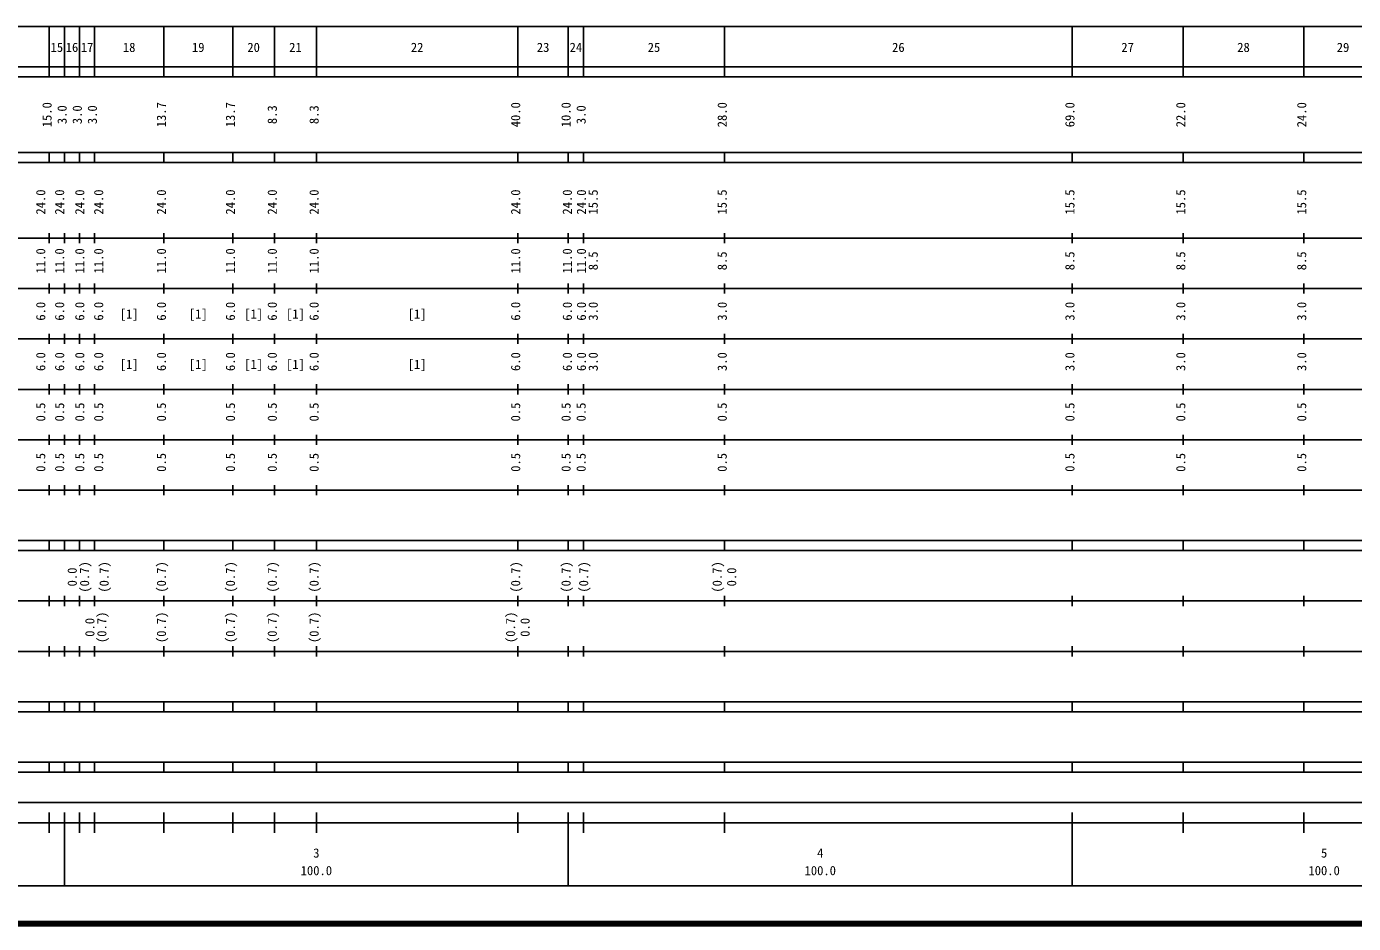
# Model space of a CAD drawing. Units: millimetres on the paper, enlarged 1000 times. Extents: x 40000 to 680000, y 20000 to 380000.
# Drawn here: x 260480 to 523818, y 20000 to 198000 of the extents above; entities that cross this region are included whole.
import ezdxf
from ezdxf.enums import TextEntityAlignment as Align

# ---------------------------------------------------------------- set-up
doc = ezdxf.new("R2010")
doc.units = ezdxf.units.MM
doc.header["$LTSCALE"] = 1000
doc.layers.add('M-TTL', color=2, linetype='Continuous', lineweight=140)
doc.layers.add('M-TTL-BAND', color=7, linetype='Continuous', lineweight=25)
doc.styles.add('ＭＳ ゴシック', font='')
doc.styles.get('ＭＳ ゴシック').set_extended_font_data('MS Gothic')

msp = doc.modelspace()

# ---------------------------------------------------------------- linework, layer by layer
at = {"layer": 'M-TTL'}
msp.add_line((40000, 20000), (680000, 20000), dxfattribs=at)
at = {"layer": 'M-TTL-BAND'}
for p, q in [((68000, 198000), (579000, 198000)), ((265000, 188000), (265000, 198000)), ((268000, 188000), (268000, 198000)), ((271000, 188000), (271000, 198000)), ((274000, 188000), (274000, 198000)), ((287700, 188000), (287700, 198000)), ((301400, 188000), (301400, 198000)), ((309700, 188000), (309700, 198000)), ((318000, 188000), (318000, 198000)), ((358000, 188000), (358000, 198000)), ((368000, 188000), (368000, 198000)), ((371000, 188000), (371000, 198000)), ((399000, 188000), (399000, 198000)), ((468000, 188000), (468000, 198000)), ((490000, 188000), (490000, 198000)), ((514000, 188000), (514000, 198000)), ((40000, 190000), (579000, 190000)), ((40000, 188000), (579000, 188000)), ((40000, 173000), (579000, 173000)), ((265000, 171000), (265000, 173000)), ((268000, 171000), (268000, 173000)), ((271000, 171000), (271000, 173000)), ((274000, 171000), (274000, 173000)), ((287700, 171000), (287700, 173000)), ((301400, 171000), (301400, 173000)), ((309700, 171000), (309700, 173000)), ((318000, 171000), (318000, 173000)), ((358000, 171000), (358000, 173000)), ((368000, 171000), (368000, 173000)), ((371000, 171000), (371000, 173000)), ((399000, 171000), (399000, 173000)), ((468000, 171000), (468000, 173000)), ((490000, 171000), (490000, 173000)), ((514000, 171000), (514000, 173000)), ((40000, 171000), (579000, 171000)), ((40000, 156000), (579000, 156000)), ((265000, 155000), (265000, 157000)), ((268000, 155000), (268000, 157000)), ((271000, 155000), (271000, 157000)), ((274000, 155000), (274000, 157000)), ((287700, 155000), (287700, 157000)), ((301400, 155000), (301400, 157000)), ((309700, 155000), (309700, 157000)), ((318000, 155000), (318000, 157000)), ((358000, 155000), (358000, 157000)), ((368000, 155000), (368000, 157000)), ((371000, 155000), (371000, 157000)), ((399000, 155000), (399000, 157000)), ((468000, 155000), (468000, 157000)), ((490000, 155000), (490000, 157000)), ((514000, 155000), (514000, 157000)), ((46000, 146000), (579000, 146000)), ((265000, 145000), (265000, 147000)), ((268000, 145000), (268000, 147000)), ((271000, 145000), (271000, 147000)), ((274000, 145000), (274000, 147000)), ((287700, 145000), (287700, 147000)), ((301400, 145000), (301400, 147000)), ((309700, 145000), (309700, 147000)), ((318000, 145000), (318000, 147000)), ((358000, 145000), (358000, 147000)), ((368000, 145000), (368000, 147000)), ((371000, 145000), (371000, 147000)), ((399000, 145000), (399000, 147000)), ((468000, 145000), (468000, 147000)), ((490000, 145000), (490000, 147000)), ((514000, 145000), (514000, 147000)), ((265000, 135000), (265000, 137000)), ((268000, 135000), (268000, 137000)), ((271000, 135000), (271000, 137000)), ((274000, 135000), (274000, 137000)), ((287700, 135000), (287700, 137000)), ((301400, 135000), (301400, 137000)), ((309700, 135000), (309700, 137000)), ((318000, 135000), (318000, 137000)), ((358000, 135000), (358000, 137000)), ((368000, 135000), (368000, 137000)), ((371000, 135000), (371000, 137000)), ((399000, 135000), (399000, 137000)), ((468000, 135000), (468000, 137000)), ((490000, 135000), (490000, 137000)), ((514000, 135000), (514000, 137000)), ((52000, 136000), (579000, 136000)), ((265000, 125000), (265000, 127000)), ((268000, 125000), (268000, 127000)), ((271000, 125000), (271000, 127000)), ((274000, 125000), (274000, 127000)), ((287700, 125000), (287700, 127000)), ((301400, 125000), (301400, 127000)), ((309700, 125000), (309700, 127000)), ((318000, 125000), (318000, 127000)), ((358000, 125000), (358000, 127000)), ((368000, 125000), (368000, 127000)), ((371000, 125000), (371000, 127000)), ((399000, 125000), (399000, 127000)), ((468000, 125000), (468000, 127000)), ((490000, 125000), (490000, 127000)), ((514000, 125000), (514000, 127000)), ((46000, 126000), (579000, 126000)), ((52000, 116000), (579000, 116000)), ((265000, 115000), (265000, 117000)), ((268000, 115000), (268000, 117000)), ((271000, 115000), (271000, 117000)), ((274000, 115000), (274000, 117000)), ((287700, 115000), (287700, 117000)), ((301400, 115000), (301400, 117000)), ((309700, 115000), (309700, 117000)), ((318000, 115000), (318000, 117000)), ((358000, 115000), (358000, 117000)), ((368000, 115000), (368000, 117000)), ((371000, 115000), (371000, 117000)), ((399000, 115000), (399000, 117000)), ((468000, 115000), (468000, 117000)), ((490000, 115000), (490000, 117000)), ((514000, 115000), (514000, 117000)), ((46000, 106000), (579000, 106000)), ((265000, 105000), (265000, 107000)), ((268000, 105000), (268000, 107000)), ((271000, 105000), (271000, 107000)), ((274000, 105000), (274000, 107000)), ((287700, 105000), (287700, 107000)), ((301400, 105000), (301400, 107000)), ((309700, 105000), (309700, 107000)), ((318000, 105000), (318000, 107000)), ((358000, 105000), (358000, 107000)), ((368000, 105000), (368000, 107000)), ((371000, 105000), (371000, 107000)), ((399000, 105000), (399000, 107000)), ((468000, 105000), (468000, 107000)), ((490000, 105000), (490000, 107000)), ((514000, 105000), (514000, 107000)), ((40000, 96000), (579000, 96000)), ((265000, 94000), (265000, 96000)), ((268000, 94000), (268000, 96000)), ((271000, 94000), (271000, 96000)), ((274000, 94000), (274000, 96000)), ((287700, 94000), (287700, 96000)), ((301400, 94000), (301400, 96000)), ((309700, 94000), (309700, 96000)), ((318000, 94000), (318000, 96000)), ((358000, 94000), (358000, 96000)), ((368000, 94000), (368000, 96000)), ((371000, 94000), (371000, 96000)), ((399000, 94000), (399000, 96000)), ((468000, 94000), (468000, 96000)), ((490000, 94000), (490000, 96000)), ((514000, 94000), (514000, 96000)), ((40000, 94000), (579000, 94000)), ((265000, 83000), (265000, 85000)), ((268000, 83000), (268000, 85000)), ((271000, 83000), (271000, 85000)), ((274000, 83000), (274000, 85000)), ((287700, 83000), (287700, 85000)), ((301400, 83000), (301400, 85000)), ((309700, 83000), (309700, 85000)), ((318000, 83000), (318000, 85000)), ((358000, 83000), (358000, 85000)), ((368000, 83000), (368000, 85000)), ((371000, 83000), (371000, 85000)), ((399000, 83000), (399000, 85000)), ((468000, 83000), (468000, 85000)), ((490000, 83000), (490000, 85000)), ((514000, 83000), (514000, 85000)), ((49000, 84000), (579000, 84000)), ((40000, 74000), (579000, 74000)), ((265000, 73000), (265000, 75000)), ((268000, 73000), (268000, 75000)), ((271000, 73000), (271000, 75000)), ((274000, 73000), (274000, 75000)), ((287700, 73000), (287700, 75000)), ((301400, 73000), (301400, 75000)), ((309700, 73000), (309700, 75000)), ((318000, 73000), (318000, 75000)), ((358000, 73000), (358000, 75000)), ((368000, 73000), (368000, 75000)), ((371000, 73000), (371000, 75000)), ((399000, 73000), (399000, 75000)), ((468000, 73000), (468000, 75000)), ((490000, 73000), (490000, 75000)), ((514000, 73000), (514000, 75000)), ((40000, 64000), (579000, 64000)), ((265000, 62000), (265000, 64000)), ((268000, 62000), (268000, 64000)), ((271000, 62000), (271000, 64000)), ((274000, 62000), (274000, 64000)), ((287700, 62000), (287700, 64000)), ((301400, 62000), (301400, 64000)), ((309700, 62000), (309700, 64000)), ((318000, 62000), (318000, 64000)), ((358000, 62000), (358000, 64000)), ((368000, 62000), (368000, 64000)), ((371000, 62000), (371000, 64000)), ((399000, 62000), (399000, 64000)), ((468000, 62000), (468000, 64000)), ((490000, 62000), (490000, 64000)), ((514000, 62000), (514000, 64000)), ((40000, 62000), (579000, 62000)), ((40000, 52000), (579000, 52000)), ((265000, 50000), (265000, 52000)), ((268000, 50000), (268000, 52000)), ((271000, 50000), (271000, 52000)), ((274000, 50000), (274000, 52000)), ((287700, 50000), (287700, 52000)), ((301400, 50000), (301400, 52000)), ((309700, 50000), (309700, 52000)), ((318000, 50000), (318000, 52000)), ((358000, 50000), (358000, 52000)), ((368000, 50000), (368000, 52000)), ((371000, 50000), (371000, 52000)), ((399000, 50000), (399000, 52000)), ((468000, 50000), (468000, 52000)), ((490000, 50000), (490000, 52000)), ((514000, 50000), (514000, 52000)), ((40000, 50000), (579000, 50000)), ((71000, 44000), (565000, 44000)), ((40000, 40000), (579000, 40000)), ((265000, 38000), (265000, 42000)), ((268000, 27500), (268000, 42000)), ((271000, 38000), (271000, 42000)), ((274000, 38000), (274000, 42000)), ((287700, 38000), (287700, 42000)), ((301400, 38000), (301400, 42000)), ((309700, 38000), (309700, 42000)), ((318000, 38000), (318000, 42000)), ((358000, 38000), (358000, 42000)), ((368000, 27500), (368000, 42000)), ((371000, 38000), (371000, 42000)), ((399000, 38000), (399000, 42000)), ((468000, 27500), (468000, 42000)), ((490000, 38000), (490000, 42000)), ((514000, 38000), (514000, 42000)), ((68000, 27500), (579000, 27500))]:
    msp.add_line(p, q, dxfattribs=at)

# ---------------------------------------------------------------- texts
at = {"layer": 'M-TTL-BAND', "style": 'ＭＳ ゴシック'}
for s, p in [('15', (266500, 192405)), ('16', (269500, 192405)), ('17', (272500, 192405)), ('18', (280850, 192405)), ('19', (294550, 192405)), ('20', (305550, 192405)), ('21', (313850, 192405)), ('22', (338000, 192405)), ('23', (363000, 192405)), ('24', (369500, 192405)), ('25', (385000, 192405)), ('26', (433500, 192405)), ('27', (479000, 192405)), ('28', (502000, 192405)), ('29', (521750, 192405)), ('[1]', (280850, 139500)), ('[1]', (294550, 139500)), ('[1]', (305550, 139500)), ('[1]', (313850, 139500)), ('[1]', (338000, 139500)), ('[1]', (280850, 129500)), ('[1]', (294550, 129500)), ('[1]', (305550, 129500)), ('[1]', (313850, 129500)), ('[1]', (338000, 129500)), ('3', (318000, 32523)), ('4', (418000, 32523)), ('5', (518000, 32523)), ('100.0', (318000, 29033)), ('100.0', (418000, 29033)), ('100.0', (518000, 29033))]:
    msp.add_text(s, height=1833, dxfattribs=at).set_placement(p, align=Align.BOTTOM_CENTER)
for s, p in [('15.0', (266000, 180500)), ('3.0', (269000, 180500)), ('3.0', (272000, 180500)), ('3.0', (275000, 180500)), ('13.7', (288700, 180500)), ('13.7', (302400, 180500)), ('8.3', (310700, 180500)), ('8.3', (319000, 180500)), ('40.0', (359000, 180500)), ('10.0', (369000, 180500)), ('3.0', (372000, 180500)), ('28.0', (400000, 180500)), ('69.0', (469000, 180500)), ('22.0', (491000, 180500)), ('24.0', (515000, 180500)), ('24.0', (264750, 163174)), ('24.0', (268500, 163174)), ('24.0', (272500, 163174)), ('24.0', (276250, 163174)), ('24.0', (288700, 163174)), ('24.0', (302400, 163174)), ('24.0', (310700, 163174)), ('24.0', (319000, 163174)), ('24.0', (359000, 163174)), ('24.0', (369255, 163174)), ('24.0', (372050, 163174)), ('15.5', (374398, 163174)), ('15.5', (400000, 163174)), ('15.5', (469000, 163174)), ('15.5', (491000, 163174)), ('15.5', (515000, 163174)), ('11.0', (264750, 151500)), ('11.0', (268500, 151500)), ('11.0', (272500, 151500)), ('11.0', (276250, 151500)), ('11.0', (288700, 151500)), ('11.0', (302400, 151500)), ('11.0', (310700, 151500)), ('11.0', (319000, 151500)), ('11.0', (359000, 151500)), ('11.0', (369255, 151500)), ('11.0', (372050, 151500)), ('8.5', (374398, 151500)), ('8.5', (400000, 151500)), ('8.5', (469000, 151500)), ('8.5', (491000, 151500)), ('8.5', (515000, 151500)), ('6.0', (264750, 141500)), ('6.0', (268500, 141500)), ('6.0', (272500, 141500)), ('6.0', (276250, 141500)), ('6.0', (288700, 141500)), ('6.0', (302400, 141500)), ('6.0', (310700, 141500)), ('6.0', (319000, 141500)), ('6.0', (359000, 141500)), ('6.0', (369255, 141500)), ('6.0', (372050, 141500)), ('3.0', (374398, 141500)), ('3.0', (400000, 141500)), ('3.0', (469000, 141500)), ('3.0', (491000, 141500)), ('3.0', (515000, 141500)), ('6.0', (264750, 131500)), ('6.0', (268500, 131500)), ('6.0', (272500, 131500)), ('6.0', (276250, 131500)), ('6.0', (288700, 131500)), ('6.0', (302400, 131500)), ('6.0', (310700, 131500)), ('6.0', (319000, 131500)), ('6.0', (359000, 131500)), ('6.0', (369255, 131500)), ('6.0', (372050, 131500)), ('3.0', (374398, 131500)), ('3.0', (400000, 131500)), ('3.0', (469000, 131500)), ('3.0', (491000, 131500)), ('3.0', (515000, 131500)), ('0.5', (264750, 121500)), ('0.5', (268500, 121500)), ('0.5', (272500, 121500)), ('0.5', (276250, 121500)), ('0.5', (288700, 121500)), ('0.5', (302400, 121500)), ('0.5', (310700, 121500)), ('0.5', (319000, 121500)), ('0.5', (359000, 121500)), ('0.5', (369000, 121500)), ('0.5', (372000, 121500)), ('0.5', (400000, 121500)), ('0.5', (469000, 121500)), ('0.5', (491000, 121500)), ('0.5', (515000, 121500)), ('0.5', (264750, 111500)), ('0.5', (268500, 111500)), ('0.5', (272500, 111500)), ('0.5', (276250, 111500)), ('0.5', (288700, 111500)), ('0.5', (302400, 111500)), ('0.5', (310700, 111500)), ('0.5', (319000, 111500)), ('0.5', (359000, 111500)), ('0.5', (369000, 111500)), ('0.5', (372000, 111500)), ('0.5', (400000, 111500)), ('0.5', (469000, 111500)), ('0.5', (491000, 111500)), ('0.5', (515000, 111500)), ('0.0', (271000, 88764)), ('(0.7)', (273452, 88764)), ('(0.7)', (277329, 88764)), ('(0.7)', (288700, 88764)), ('(0.7)', (302400, 88764)), ('(0.7)', (310700, 88764)), ('(0.7)', (319000, 88764)), ('(0.7)', (359000, 88764)), ('(0.7)', (369000, 88764)), ('(0.7)', (372500, 88764)), ('(0.7)', (399000, 88764)), ('0.0', (401870, 88764)), ('0.0', (274500, 78764)), ('(0.7)', (276880, 78764)), ('(0.7)', (288700, 78764)), ('(0.7)', (302400, 78764)), ('(0.7)', (310700, 78764)), ('(0.7)', (319000, 78764)), ('(0.7)', (358000, 78764)), ('0.0', (360870, 78764))]:
    msp.add_text(s, height=1833, rotation=90, dxfattribs=at).set_placement(p, align=Align.BOTTOM_CENTER)

doc.saveas('drawing.dxf')
